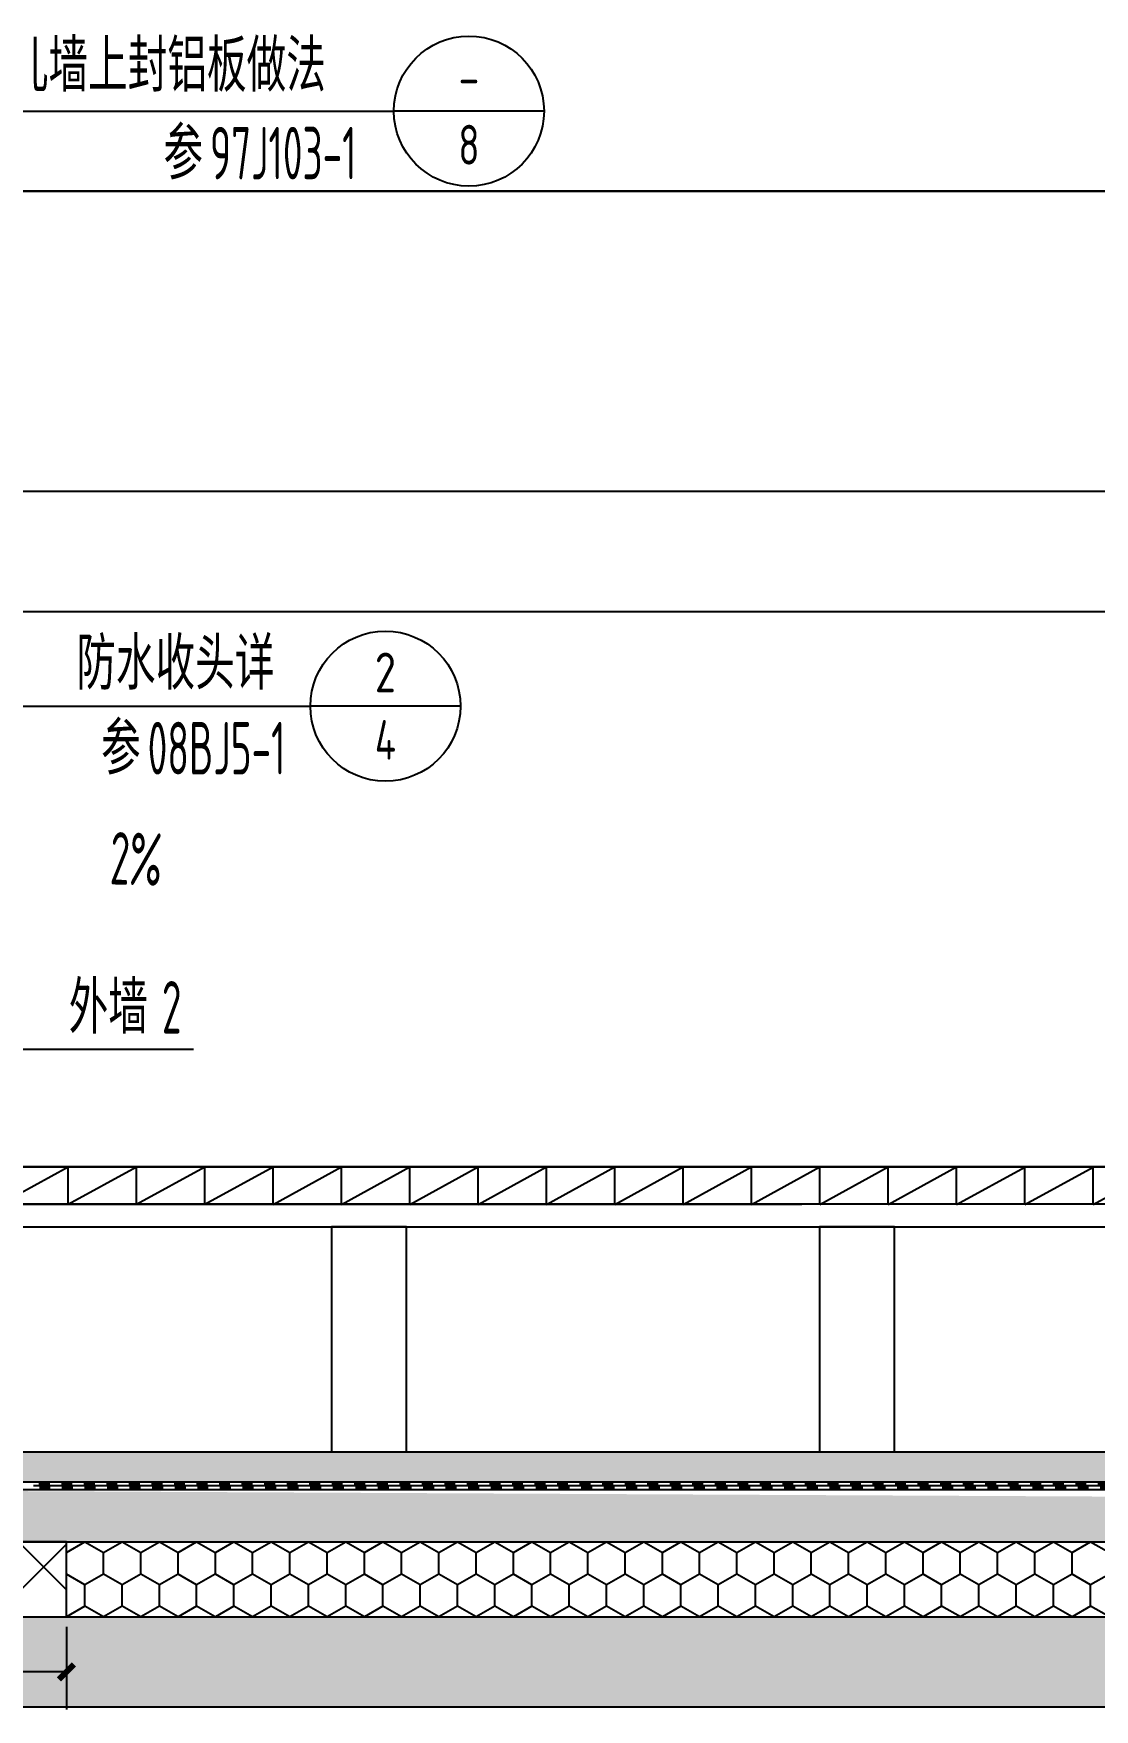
# Model space of a CAD drawing. Extents: x 198753 to 882193, y -399300 to 132460.
# Drawn here: x 383253 to 384666, y 12177 to 14410 of the extents above; entities that cross this region are included whole.
import ezdxf
from ezdxf.enums import TextEntityAlignment as Align

# ---------------------------------------------------------------- set-up
doc = ezdxf.new("R2010")
doc.units = 0
doc.header["$LTSCALE"] = 1000
doc.header["$MEASUREMENT"] = 0
doc.linetypes.add('DOTE', pattern=[2.42, 2, -0.2, 0.02, -0.2])
for name, color, linetype in [('00-图签', 7, 'Continuous'), ('01-标注_尺寸', 124, 'Continuous'), ('01-标注_符号', 200, 'Continuous'), ('02-TEXT_标注', 130, 'Continuous'), ('05-填充_天正', 26, 'Continuous'), ('A-D-金属看线', 205, 'Continuous'), ('A-O_屋面', 201, 'Continuous'), ('A-O_防水层', 222, 'Continuous'), ('A-SUR_保温', 222, 'Continuous'), ('A_AXIS-轴线', 36, 'DOTE'), ('A_STR-砼墙', 51, 'Continuous')]:
    doc.layers.add(name, color=color, linetype=linetype)
doc.layers.add('04-不打印_辅助线', color=165, linetype='Continuous', plot=False)
doc.styles.add('_TCH_DIM', font='ROS1', dxfattribs={"width": 0.8, "bigfont": 'JD'})
doc.styles.add('_TCH_DIM_T3', font='ROS1', dxfattribs={"width": 0.8, "bigfont": 'JD'})
doc.dimstyles.new('_TCH_ARCH&&20', dxfattribs={"dimtxt": 70, "dimasz": 20, "dimexe": 50, "dimexo": 60, "dimgap": 20, "dimtad": 1, "dimdec": 0, "dimzin": 0, "dimdsep": 46, "dimtxsty": '_TCH_DIM_T3', "dimblk": 'ARCHTICK', "dimcen": 0.09, "dimclrt": 4, "dimazin": 2, "dimtfac": 1, "dimtdec": 0, "dimtix": 1, "dimtmove": 2, "dimatfit": 3, "dimfxl": 0, "dimtolj": 1, "dimtzin": 0, "dimarcsym": 0})

# ---------------------------------------------------------------- blocks, each defined once
blk = doc.blocks.new('hgfuhtry4')
at = {"layer": '01-标注_符号'}
for p in [(306.1, 556.7), (1256.4, 556.7)]:
    blk.add_line(p, (1056.4, 556.7), dxfattribs=at)
blk.add_circle((1156.4, 556.7), 100, dxfattribs=at)
at = {"layer": 'A-D-金属看线'}
for p, q in [((-300, 450), (3550, 450)), ((-122, 50.2), (3550, 50.2)), ((167.9, -110), (3550, -110))]:
    blk.add_line(p, q, dxfattribs=at)
at = {"layer": '02-TEXT_标注', "style": '_TCH_DIM'}
for s, height, width, p in [('女儿墙上封铝板做法', 69.46, 0.8, (490.6, 582.5)), ('参', 69.5, 0.8, (749.3, 465.7)), ('97J103-1', 70, 0.64, (811.4, 465.7))]:
    blk.add_text(s, height=height, dxfattribs=dict(at, width=width)).set_placement(p)
for s, p, p2 in [('-', (1142.2, 575.1), (1170.5, 575.1)), ('8', (1142.2, 485.3), (1170.5, 485.3))]:
    blk.add_text(s, height=53, dxfattribs=at).set_placement(p, p2, align=Align.FIT)
blk = doc.blocks.new('_ArchTick')
at = {"color": 0, "linetype": 'ByBlock', "const_width": 0.4}
blk.add_lwpolyline([(-0.5, -0.5), (0.5, 0.5)], dxfattribs=at)
blk = doc.blocks.new('*D2115')
at = {"layer": '01-标注_尺寸', "color": 0, "lineweight": -2, "transparency": 16777216}
for p, q in [((0, -13.3), (0, -123.3)), ((500, -13.3), (500, -123.3)), ((0, -73.3), (179.6, -73.3)), ((500, -73.3), (320.4, -73.3))]:
    blk.add_line(p, q, dxfattribs=at)
at = {"layer": 'Defpoints', "color": 0, "transparency": 16777216}
for p in [(0, 46.7), (500, 46.7), (500, -73.3)]:
    blk.add_point(p, dxfattribs=at)
at = {"layer": '01-标注_尺寸', "color": 0, "lineweight": -2, "transparency": 16777216, "xscale": 20, "yscale": 20, "zscale": 20, "rotation": 180}
blk.add_blockref('_ArchTick', (0, -73.3), dxfattribs=at)
at = {"layer": '01-标注_尺寸', "color": 0, "lineweight": -2, "transparency": 16777216, "xscale": 20, "yscale": 20, "zscale": 20}
blk.add_blockref('_ArchTick', (500, -73.3), dxfattribs=at)
at = {"layer": '01-标注_尺寸', "color": 4, "transparency": 16777216, "insert": (250, -30.6), "char_height": 70, "attachment_point": 5, "style": '_TCH_DIM_T3'}
blk.add_mtext('\\A1;500', dxfattribs=at)
blk = doc.blocks.new('$LinePat$防水层2')
at = {"color": 0}
blk.add_line((0, 0), (600, 0), dxfattribs=at)
blk.add_solid([(150, 0), (450, 0), (150, -100), (450, -100)], dxfattribs=at)
blk = doc.blocks.new('$LinePat$空心砌块')
at = {"color": 0}
for p in [(0, -300), (536, -300)]:
    blk.add_line(p, (536, 0), dxfattribs=at)
blk = doc.blocks.new('$LinePat$聚苯板')
at = {"color": 0}
for p, q in [((14.8, -8.6), (0, 0)), ((29.7, 0), (14.8, -8.6)), ((14.8, -8.6), (14.8, -25.7)), ((14.8, -25.7), (0, -34.3)), ((29.7, -34.3), (14.8, -25.7)), ((0, -34.3), (0, -51.4)), ((0, -51.4), (14.8, -60)), ((14.8, -60), (29.7, -51.4))]:
    blk.add_line(p, q, dxfattribs=at)
blk = doc.blocks.new('dfsgfdgh')
at = {"transparency": 33554641}
h = blk.add_hatch(dxfattribs=at)
h.set_pattern_fill('ANSI37', color=26, scale=50)
h.set_pattern_definition([(45, (4580, -17100), (-56.1266, 56.1266), []), (135, (4580, -17100), (-56.1266, -56.1266), [])])
h.paths.add_polyline_path([(0, 0), (500, 0), (500, 100), (0, 100)])
at = {"color": 26}
blk.add_lwpolyline([(0, 0), (500, 0), (500, 100), (0, 100)], close=True, dxfattribs=at)
at = {"layer": '01-标注_尺寸'}
dim = blk.add_linear_dim(base=(500, -73.3), p1=(0, 46.7), p2=(500, 46.7), angle=360, dimstyle='_TCH_ARCH&&20', dxfattribs=at)
dim.commit()
dim.dimension.update_dxf_attribs({"geometry": '*D2115', "text_midpoint": (250, -30.6), "dimtype": 161})

msp = doc.modelspace()

# ---------------------------------------------------------------- hatches: boundary and pattern name
at = {"layer": '05-填充_天正'}
h = msp.add_hatch(dxfattribs=at)
h.set_pattern_fill('钢筋混凝土', color=256, scale=20, style=0)
h.set_pattern_definition([(45, (0, 0), (-35.355339, 35.355339), []), (50, (0, 0), (143.452037, -12.550427), [15, -165]), (355, (0, 0), (-27.750267, 150.438427), [12, -132]), (100.4514, (11.95, -1.05), (115.701876, 137.88791), [12.74804, -140.22842]), (46.1842, (0, 40), (213.44821, -33.1038), [22.5, -247.5]), (96.6356, (17.79, 37.24), (186.93254, 194.82357), [19.12206, -210.3426]), (351.1842, (0, 40), (186.93239, 194.82372), [18, -198]), (21, (20, 30), (119.38141, -80.523778), [15, -165]), (326, (20, 30), (48.663066, 145.03001), [12, -132]), (71.4514, (29.95, 23.29), (168.044526, 64.5061), [12.74804, -140.22842]), (37.5, (0, 0), (2.431971, 66.578771), [0, -130.4, 0, -134, 0, -132.5]), (7.5, (0, 0), (52.613907, 78.882342), [0, -76.4, 0, -127.4, 0, -50.5]), (327.5, (-44.6, 0), (106.764487, -4.510974), [0, -50, 0, -156, 0, -207]), (317.5, (-64.6, 0), (116.637234, 20.020996), [0, -65, 0, -103.6, 0, -147])])
h.paths.add_polyline_path([(387026.7, 12180), (387026.7, 12300), (382876.7, 12300), (382876.7, 12180)])
at = {"layer": 'A-SUR_保温'}
h = msp.add_hatch(dxfattribs=at)
h.set_pattern_fill('混凝土', color=26, scale=15)
h.set_pattern_definition([(50, (293572.1, 414623.1), (107.589027, -9.41282), [11.25, -123.75]), (355, (293572.1, 414623.1), (-20.8127, 112.82882), [9, -99]), (100.4514, (293581.07, 414622.31), (86.776407, 103.41593), [9.561029, -105.171317]), (46.1842, (293572.1, 414653.1), (160.086157, -24.827852), [16.875, -185.625]), (96.6356, (293585.44, 414651.03), (140.199406, 146.11768), [14.34154, -157.75695]), (351.1842, (293572.1, 414653.1), (140.19929, 146.11779), [13.5, -148.5]), (21, (293587.1, 414645.6), (89.536058, -60.392834), [11.25, -123.75]), (326, (293587.1, 414645.6), (36.4973, 108.772507), [9, -99]), (71.4514, (293594.56, 414640.56), (126.033394, 48.379575), [9.561029, -105.171317]), (37.5, (293572.102, 414623.096), (1.8239783, 49.934078), [0, -97.8, 0, -100.5, 0, -99.375]), (7.5, (293572.1, 414623.096), (39.4604306, 59.161757), [0, -57.3, 0, -95.55, 0, -37.875]), (327.5, (293538.652, 414623.096), (80.0733654, -3.3832308), [0, -37.5, 0, -117, 0, -155.25]), (317.5, (293523.65, 414623.096), (87.477925, 15.015747), [0, -48.75, 0, -77.7, 0, -110.25])])
h.paths.add_polyline_path([(386776.7, 12479.9), (386776.7, 12519.9), (382796.8, 12519.7), (382796.5, 12479.6)])
h = msp.add_hatch(dxfattribs=at)
h.set_pattern_fill('加气混凝土', color=26, scale=20)
h.set_pattern_definition([(0, (413801.65, 410394.56), (120, 240), [0, -240]), (0, (413661.25, 410362.16), (120, 240), [0, -240]), (0, (413739.25, 410359.76), (120, 240), [0, -240]), (0, (413824.45, 410430.56), (120, 240), [0, -240]), (0, (413724.85, 410347.76), (120, 240), [0, -240]), (0, (413848.45, 410581.76), (120, 240), [0, -240]), (0, (413775.25, 410562.56), (120, 240), [0, -240]), (0, (413813.65, 410532.56), (120, 240), [0, -240]), (0, (413618.05, 410527.76), (120, 240), [0, -240]), (0, (413735.65, 410516.96), (120, 240), [0, -240]), (0, (413690.05, 410455.76), (120, 240), [0, -240]), (0, (413692.45, 410365.76), (120, 240), [0, -240]), (0, (413782.45, 410356.16), (120, 240), [0, -240]), (0, (413848.45, 410461.76), (120, 240), [0, -240]), (0, (413624.05, 410424.56), (120, 240), [0, -240]), (0, (413644.45, 410465.36), (120, 240), [0, -240]), (0, (413738.05, 410448.56), (120, 240), [0, -240]), (0, (413704.45, 410413.76), (120, 240), [0, -240]), (0, (413685.25, 410492.96), (120, 240), [0, -240]), (0, (413715.25, 410582.96), (120, 240), [0, -240]), (0, (413633.65, 410374.16), (120, 240), [0, -240]), (0, (413765.65, 410533.76), (120, 240), [0, -240]), (0, (413654.05, 410537.36), (120, 240), [0, -240]), (0, (413634.85, 410568.56), (120, 240), [0, -240]), (130.601294, (413833.706, 410506.617), (-599.99999337, 720.00000315), [10.53662, -4414.8444]), (18.434949, (413816.563, 410511.19), (599.9999978, 239.9999982), [10.8421, -1507.05116]), (90, (413816.56, 410500.9), (120, 240), [10.28571, -469.71426]), (161.565051, (413826.85, 410497.474), (-600.000003, 239.999982), [10.8421, -1507.05116]), (53.130102, (413826.85, 410497.474), (120, 240), [11.42857, -1188.5714]), (135, (413835.99, 410375.19), (-120.000015, 239.999984), [9.69746, -669.12504]), (45, (413822.28, 410375.19), (120, 239.999999), [9.69746, -669.12504]), (135, (413829.135, 410368.33), (-120.000015, 239.999984), [9.69746, -669.12504]), (45, (413829.135, 410368.33), (120, 239.999999), [9.69746, -669.12504]), (116.56505, (413720.56, 410536.33), (-2e-05, 479.99999), [12.77753, -255.5506]), (180, (413714.85, 410547.76), (-120, 240), [13.71429, -226.2857]), (63.43495, (413695.42, 410536.33), (1e-06, 480), [12.77753, -255.5506]), (116.56505, (413701.13, 410524.9), (-2e-05, 479.99999), [12.77753, -255.5506]), (0, (413701.13, 410524.9), (120, 240), [13.71429, -226.2857]), (63.43495, (413714.85, 410524.9), (1e-06, 480), [12.77753, -255.5506]), (107.102728, (413810.849, 410455.188), (-359.99998624, 1200.00000194), [15.54454, -6513.161]), (143.972626, (413806.277, 410470.045), (-2279.9999711, 1679.9999981), [15.54454, -3248.808]), (180, (413793.7, 410479.2), (-120, 240), [14.85714, -225.14284]), (36.0273733, (413766.277, 410470.045), (2279.99998315, 1679.9999819), [15.54454, -3248.808]), (71.565051, (413761.706, 410456.33), (360.000002, 1199.999998), [14.45613, -1503.43712]), (107.102728, (413766.2775, 410441.474), (-359.99998624, 1200.00000194), [15.54454, -6513.161]), (143.972626, (413778.849, 410432.331), (-2279.9999711, 1679.9999981), [15.54454, -3248.808]), (0, (413778.85, 410432.33), (120, 240), [14.85714, -225.14284]), (36.0273733, (413793.706, 410432.331), (2279.99998315, 1679.9999819), [15.54454, -3248.808]), (71.565051, (413806.277, 410441.474), (360.000002, 1199.999998), [14.45613, -1503.43712]), (150.255118, (413813.135, 410567.188), (-360.0000009, 239.999997), [9.21401, -1925.72784]), (90, (413805.13, 410562.62), (120, 240), [9.14286, -470.8571]), (29.744881, (413805.135, 410562.617), (360.0000002, 239.9999989), [9.21401, -1925.72784]), (116.56505, (413757.13, 410396.9), (-2e-05, 479.99999), [12.77753, -255.5506]), (168.690067, (413751.42, 410408.331), (-1080.0000008, 239.999994), [11.6549, -2435.8742]), (41.185925, (413730.849, 410402.617), (2999.99998182, 2639.9999769), [12.14874, -5090.3208]), (90, (413730.85, 410391.19), (120, 240), [11.42857, -468.5714]), (138.814074, (413739.992, 410383.188), (-2999.99994668, 2640.0000168), [12.14874, -5090.3208]), (16.6992442, (413739.992, 410383.188), (3959.9999702, 1199.99998743), [11.93178, -4999.415]), (60.945396, (413751.42, 410386.617), (119.99999968, 239.99999788), [11.76643, -4930.1358]), (109.983106, (413656.563, 410497.474), (-600.00000226, 1679.99999555), [13.3768, -5604.879]), (155.556045, (413651.992, 410510.045), (-1560.00000595, 719.99998504), [13.8092, -5786.0526]), (24.4439547, (413626.849, 410510.045), (1560.00000078, 719.99999654), [13.8092, -5786.0526]), (70.0168934, (413622.277, 410497.474), (600.0000018, 1679.99999583), [13.3768, -5604.879]), (109.983106, (413626.849, 410484.903), (-600.00000226, 1679.99999555), [13.3768, -5604.879]), (160.016893, (413639.42, 410480.331), (-600.0000004, 239.9999891), [13.3768, -2795.751]), (19.9831065, (413639.42, 410480.331), (599.9999967, 239.9999996), [13.3768, -2795.751]), (70.0168934, (413651.992, 410484.903), (600.0000018, 1679.99999583), [13.3768, -5604.879]), (122.005383, (413745.706, 410475.76), (-120.0000161, 239.9999877), [10.78169, -2253.3736]), (18.434949, (413729.706, 410481.474), (599.9999978, 239.9999982), [10.8421, -1507.05116]), (90, (413729.71, 410471.19), (120, 240), [10.28571, -469.71426]), (161.565051, (413739.99, 410467.76), (-600.000003, 239.999982), [10.8421, -1507.05116]), (54.462322, (413739.992, 410467.76), (839.9999988, 1199.9999982), [9.83123, -4119.2846]), (116.56505, (413676, 410417.47), (-2e-05, 479.99999), [12.77753, -255.5506]), (180, (413670.28, 410428.9), (-120, 240), [12.57143, -227.42856]), (59.0362434, (413650.849, 410417.474), (120.0000004, 239.9999988), [13.32789, -2785.5288]), (120.963756, (413657.706, 410406.045), (-120.0000164, 239.999989), [13.32789, -2785.5288]), (0, (413657.7, 410406.05), (120, 240), [12.57143, -227.42856]), (63.43495, (413670.28, 410406.05), (1e-06, 480), [12.77753, -255.5506])])
h.paths.add_polyline_path([(386776.7, 12400), (386776.7, 12449.9), (382826.9, 12469.7), (382826.7, 12400)])

# ---------------------------------------------------------------- linework, layer by layer
at = {"layer": '01-标注_符号'}
for p, q in [((383073.8, 13513.7), (383621.8, 13513.7)), ((383821.8, 13513.7), (383621.8, 13513.7)), ((383015.9, 13056.4), (383465.9, 13056.4))]:
    msp.add_line(p, q, dxfattribs=at)
msp.add_lwpolyline([(383272.4, 13258, 0, 0, 0), (383431.1, 13252.8, 16, 0, 0), (383491.1, 13250.9, 0, 0, 0)], format="xyseb", dxfattribs=at)
msp.add_circle((383721.8, 13513.7), 100, dxfattribs=at)
at = {"layer": '04-不打印_辅助线', "color": 251}
for p, q in [((418057.9, 14200), (342773.5, 14200)), ((418057.9, 12900), (338573.5, 12900))]:
    msp.add_line(p, q, dxfattribs=at)
at = {"layer": 'A-O_屋面'}
for p, q in [((382843.9, 12850), (384276.7, 12849.9)), ((382843.9, 12820), (386576.7, 12819.9)), ((382796.9, 12520), (386776.7, 12519.6)), ((382796.9, 12470), (386776.7, 12470))]:
    msp.add_line(p, q, dxfattribs=at)
for points in [[(382844, 12900), (386576.7, 12900), (386576.7, 12849.9), (382844, 12849.9)], [(383650, 12819.9), (383650, 12519.9), (383750, 12519.9), (383750, 12819.9), (383650, 12819.9)], [(384300, 12819.9), (384300, 12519.9), (384400, 12519.9), (384400, 12819.8), (384300, 12819.8)]]:
    msp.add_lwpolyline(points, close=True, dxfattribs=at)
msp.add_lwpolyline([(382796.7, 12400), (386776.7, 12400), (386776.7, 12805)], dxfattribs=at)
at = {"layer": 'A-O_防水层'}
for points in [[(382796.9, 13544.6), (382796.9, 12505, 0.49936), (382831.9, 12470), (386776.7, 12470)], [(382806.9, 13200), (382806.9, 12505, 0.414214), (382831.9, 12480), (386766.6, 12480)]]:
    msp.add_lwpolyline(points, format="xyb", dxfattribs=at)
at = {"layer": 'A_AXIS-轴线', "ltscale": 0.4}
msp.add_line((383559, 12900), (389184.5, 12900), dxfattribs=at)
at = {"layer": 'A_STR-砼墙'}
for p, q in [((382876.7, 12300), (387026.7, 12300)), ((382876.7, 12180), (387026.7, 12180))]:
    msp.add_line(p, q, dxfattribs=at)

# ---------------------------------------------------------------- block references
at = {"layer": '00-图签'}
msp.add_blockref('hgfuhtry4', (382676.7, 13750), dxfattribs=at)
at = {"layer": 'A-O_防水层', "yscale": 0.05, "zscale": 0.05, "rotation": 359.9999999999921}
for p, xscale in [((383252.2, 12480), 0.05003468256580298), ((383253, 12475), 0.0501221634381058), ((383282.3, 12480), 0.05003468256580298), ((383283, 12475), 0.0501221634381058), ((383312.3, 12480), 0.05003468256580298), ((383313.1, 12475), 0.0501221634381058), ((383342.3, 12480), 0.05003468256580298), ((383343.2, 12475), 0.0501221634381058), ((383372.3, 12480), 0.05003468256580298), ((383373.3, 12475), 0.0501221634381058), ((383402.3, 12480), 0.05003468256580298), ((383403.3, 12475), 0.0501221634381058), ((383432.4, 12480), 0.05003468256580298), ((383433.4, 12475), 0.0501221634381058), ((383462.4, 12480), 0.05003468256580298), ((383463.5, 12475), 0.0501221634381058), ((383492.4, 12480), 0.05003468256580298), ((383493.6, 12475), 0.0501221634381058), ((383522.4, 12480), 0.05003468256580298), ((383523.6, 12475), 0.0501221634381058), ((383552.4, 12480), 0.05003468256580298), ((383553.7, 12475), 0.0501221634381058), ((383582.5, 12480), 0.05003468256580298), ((383583.8, 12475), 0.0501221634381058), ((383612.5, 12480), 0.05003468256580298), ((383613.8, 12475), 0.0501221634381058), ((383642.5, 12480), 0.05003468256580298), ((383643.9, 12475), 0.0501221634381058), ((383672.5, 12480), 0.05003468256580298), ((383674, 12475), 0.0501221634381058), ((383702.5, 12480), 0.05003468256580298), ((383704.1, 12475), 0.0501221634381058), ((383732.6, 12480), 0.05003468256580298), ((383734.1, 12475), 0.0501221634381058), ((383762.6, 12480), 0.05003468256580298), ((383764.2, 12475), 0.0501221634381058), ((383792.6, 12480), 0.05003468256580298), ((383794.3, 12475), 0.0501221634381058), ((383822.6, 12480), 0.05003468256580298), ((383824.4, 12475), 0.0501221634381058), ((383852.7, 12480), 0.05003468256580298), ((383854.4, 12475), 0.0501221634381058), ((383882.7, 12480), 0.05003468256580298), ((383884.5, 12475), 0.0501221634381058), ((383912.7, 12480), 0.05003468256580298), ((383914.6, 12475), 0.0501221634381058), ((383942.7, 12480), 0.05003468256580298), ((383944.7, 12475), 0.0501221634381058), ((383972.7, 12480), 0.05003468256580298), ((383974.7, 12475), 0.0501221634381058), ((384002.8, 12480), 0.05003468256580298), ((384004.8, 12475), 0.0501221634381058), ((384032.8, 12480), 0.05003468256580298), ((384034.9, 12475), 0.0501221634381058), ((384062.8, 12480), 0.05003468256580298), ((384064.9, 12475), 0.0501221634381058), ((384092.8, 12480), 0.05003468256580298), ((384095, 12475), 0.0501221634381058), ((384122.8, 12480), 0.05003468256580298), ((384125.1, 12475), 0.0501221634381058), ((384152.9, 12480), 0.05003468256580298), ((384155.2, 12475), 0.0501221634381058), ((384182.9, 12480), 0.05003468256580298), ((384185.2, 12475), 0.0501221634381058), ((384212.9, 12480), 0.05003468256580298), ((384215.3, 12475), 0.0501221634381058), ((384242.9, 12480), 0.05003468256580298), ((384245.4, 12475), 0.0501221634381058), ((384272.9, 12480), 0.05003468256580298), ((384275.5, 12475), 0.0501221634381058), ((384303, 12480), 0.05003468256580298), ((384305.5, 12475), 0.0501221634381058), ((384333, 12480), 0.05003468256580298), ((384335.6, 12475), 0.0501221634381058), ((384363, 12480), 0.05003468256580298), ((384365.7, 12475), 0.0501221634381058), ((384393, 12480), 0.05003468256580298), ((384395.8, 12475), 0.0501221634381058), ((384423, 12480), 0.05003468256580298), ((384425.8, 12475), 0.0501221634381058), ((384453.1, 12480), 0.05003468256580298), ((384455.9, 12475), 0.0501221634381058), ((384483.1, 12480), 0.05003468256580298), ((384486, 12475), 0.0501221634381058), ((384513.1, 12480), 0.05003468256580298), ((384516, 12475), 0.0501221634381058), ((384543.1, 12480), 0.05003468256580298), ((384546.1, 12475), 0.0501221634381058), ((384573.2, 12480), 0.05003468256580298), ((384576.2, 12475), 0.0501221634381058), ((384603.2, 12480), 0.05003468256580298), ((384606.3, 12475), 0.0501221634381058), ((384633.2, 12480), 0.05003468256580298), ((384636.3, 12475), 0.0501221634381058), ((384663.2, 12480), 0.05003468256580298), ((384666.4, 12475), 0.0501221634381058)]:
    msp.add_blockref('$LinePat$防水层2', p, dxfattribs=dict(at, xscale=xscale))
at = {"layer": 'A-SUR_保温', "color": 26}
for name, p, xscale, yscale, zscale, rotation in [('$LinePat$空心砌块', (383208.1, 12899.9), 0.1698141637022631, 0.1666666666666667, 0.1666666666666667, 359.9876574814273), ('$LinePat$空心砌块', (383299.2, 12899.9), 0.1698141637022631, 0.1666666666666667, 0.1666666666666667, 359.9876574814273), ('$LinePat$空心砌块', (383390.2, 12899.9), 0.1698141637022631, 0.1666666666666667, 0.1666666666666667, 359.9876574814273), ('$LinePat$空心砌块', (383481.2, 12899.9), 0.1698141637022631, 0.1666666666666667, 0.1666666666666667, 359.9876574814273), ('$LinePat$空心砌块', (383572.3, 12899.8), 0.1698141637022631, 0.1666666666666667, 0.1666666666666667, 359.9876574814273), ('$LinePat$空心砌块', (383663.3, 12899.8), 0.1698141637022631, 0.1666666666666667, 0.1666666666666667, 359.9876574814273), ('$LinePat$空心砌块', (383754.4, 12899.8), 0.1698141637022631, 0.1666666666666667, 0.1666666666666667, 359.9876574814273), ('$LinePat$空心砌块', (383845.4, 12899.8), 0.1698141637022631, 0.1666666666666667, 0.1666666666666667, 359.9876574814273), ('$LinePat$空心砌块', (383936.4, 12899.8), 0.1698141637022631, 0.1666666666666667, 0.1666666666666667, 359.9876574814273), ('$LinePat$空心砌块', (384027.5, 12899.7), 0.1698141637022631, 0.1666666666666667, 0.1666666666666667, 359.9876574814273), ('$LinePat$空心砌块', (384118.5, 12899.7), 0.1698141637022631, 0.1666666666666667, 0.1666666666666667, 359.9876574814273), ('$LinePat$空心砌块', (384209.6, 12899.7), 0.1698141637022631, 0.1666666666666667, 0.1666666666666667, 359.9876574814273), ('$LinePat$空心砌块', (384300.6, 12899.7), 0.1698141637022631, 0.1666666666666667, 0.1666666666666667, 359.9876574814273), ('$LinePat$空心砌块', (384391.7, 12899.7), 0.1698141637022631, 0.1666666666666667, 0.1666666666666667, 359.9876574814273), ('$LinePat$空心砌块', (384482.7, 12899.6), 0.1698141637022631, 0.1666666666666667, 0.1666666666666667, 359.9876574814273), ('$LinePat$空心砌块', (384573.7, 12899.6), 0.1698141637022631, 0.1666666666666667, 0.1666666666666667, 359.9876574814273), ('$LinePat$空心砌块', (384664.8, 12899.6), 0.1698141637022631, 0.1666666666666667, 0.1666666666666667, 359.9876574814273), ('$LinePat$聚苯板', (383296.7, 12300), -1.671412149165473, 1.666666666666667, 1.666666666666667, 179.9999999763741), ('$LinePat$聚苯板', (383346.3, 12300), -1.671412149165473, 1.666666666666667, 1.666666666666667, 179.9999999763741), ('$LinePat$聚苯板', (383395.9, 12300), -1.671412149165473, 1.666666666666667, 1.666666666666667, 179.9999999763741), ('$LinePat$聚苯板', (383445.5, 12300), -1.671412149165473, 1.666666666666667, 1.666666666666667, 179.9999999763741), ('$LinePat$聚苯板', (383495.2, 12300), -1.671412149165473, 1.666666666666667, 1.666666666666667, 179.9999999763741), ('$LinePat$聚苯板', (383544.8, 12300), -1.671412149165473, 1.666666666666667, 1.666666666666667, 179.9999999763741), ('$LinePat$聚苯板', (383594.4, 12300), -1.671412149165473, 1.666666666666667, 1.666666666666667, 179.9999999763741), ('$LinePat$聚苯板', (383644.1, 12300), -1.671412149165473, 1.666666666666667, 1.666666666666667, 179.9999999763741), ('$LinePat$聚苯板', (383693.7, 12300), -1.671412149165473, 1.666666666666667, 1.666666666666667, 179.9999999763741), ('$LinePat$聚苯板', (383743.3, 12300), -1.671412149165473, 1.666666666666667, 1.666666666666667, 179.9999999763741), ('$LinePat$聚苯板', (383792.9, 12300), -1.671412149165473, 1.666666666666667, 1.666666666666667, 179.9999999763741), ('$LinePat$聚苯板', (383842.6, 12300), -1.671412149165473, 1.666666666666667, 1.666666666666667, 179.9999999763741), ('$LinePat$聚苯板', (383892.2, 12300), -1.671412149165473, 1.666666666666667, 1.666666666666667, 179.9999999763741), ('$LinePat$聚苯板', (383941.8, 12300), -1.671412149165473, 1.666666666666667, 1.666666666666667, 179.9999999763741), ('$LinePat$聚苯板', (383991.4, 12300), -1.671412149165473, 1.666666666666667, 1.666666666666667, 179.9999999763741), ('$LinePat$聚苯板', (384041.1, 12300), -1.671412149165473, 1.666666666666667, 1.666666666666667, 179.9999999763741), ('$LinePat$聚苯板', (384090.7, 12300), -1.671412149165473, 1.666666666666667, 1.666666666666667, 179.9999999763741), ('$LinePat$聚苯板', (384140.3, 12300), -1.671412149165473, 1.666666666666667, 1.666666666666667, 179.9999999763741), ('$LinePat$聚苯板', (384190, 12300), -1.671412149165473, 1.666666666666667, 1.666666666666667, 179.9999999763741), ('$LinePat$聚苯板', (384239.6, 12300), -1.671412149165473, 1.666666666666667, 1.666666666666667, 179.9999999763741), ('$LinePat$聚苯板', (384289.2, 12300), -1.671412149165473, 1.666666666666667, 1.666666666666667, 179.9999999763741), ('$LinePat$聚苯板', (384338.8, 12300), -1.671412149165473, 1.666666666666667, 1.666666666666667, 179.9999999763741), ('$LinePat$聚苯板', (384388.5, 12300), -1.671412149165473, 1.666666666666667, 1.666666666666667, 179.9999999763741), ('$LinePat$聚苯板', (384438.1, 12300), -1.671412149165473, 1.666666666666667, 1.666666666666667, 179.9999999763741), ('$LinePat$聚苯板', (384487.7, 12300), -1.671412149165473, 1.666666666666667, 1.666666666666667, 179.9999999763741), ('$LinePat$聚苯板', (384537.4, 12300), -1.671412149165473, 1.666666666666667, 1.666666666666667, 179.9999999763741), ('$LinePat$聚苯板', (384587, 12300), -1.671412149165473, 1.666666666666667, 1.666666666666667, 179.9999999763741), ('$LinePat$聚苯板', (384636.6, 12300), -1.671412149165473, 1.666666666666667, 1.666666666666667, 179.9999999763741)]:
    msp.add_blockref(name, p, dxfattribs=dict(at, xscale=xscale, yscale=yscale, zscale=zscale, rotation=rotation))
msp.add_blockref('dfsgfdgh', (382796.7, 12300), dxfattribs=at)

# ---------------------------------------------------------------- texts
at = {"layer": '02-TEXT_标注', "style": '_TCH_DIM'}
for s, height, width, p in [('防水收头详', 69.46, 0.8, (383309.9, 13535.8)), ('参', 69.5, 0.8, (383343, 13422.7)), ('08BJ5-1', 70, 0.64, (383405.1, 13422.7)), ('外墙', 69.46, 0.8, (383299.8, 13077.4)), ('2', 70, 0.64, (383424, 13077.4))]:
    msp.add_text(s, height=height, dxfattribs=dict(at, width=width)).set_placement(p)
for s, p, p2 in [('2', (383707.6, 13532.1), (383735.9, 13532.1)), ('4', (383707.6, 13442.3), (383735.9, 13442.3))]:
    msp.add_text(s, height=53, dxfattribs=at).set_placement(p, p2, align=Align.FIT)
at = {"layer": '02-TEXT_标注', "style": '_TCH_DIM', "width": 0.64}
msp.add_text('2%', height=70, rotation=358.146, dxfattribs=at).set_placement((383354.1, 13276.3))

doc.saveas('drawing.dxf')
